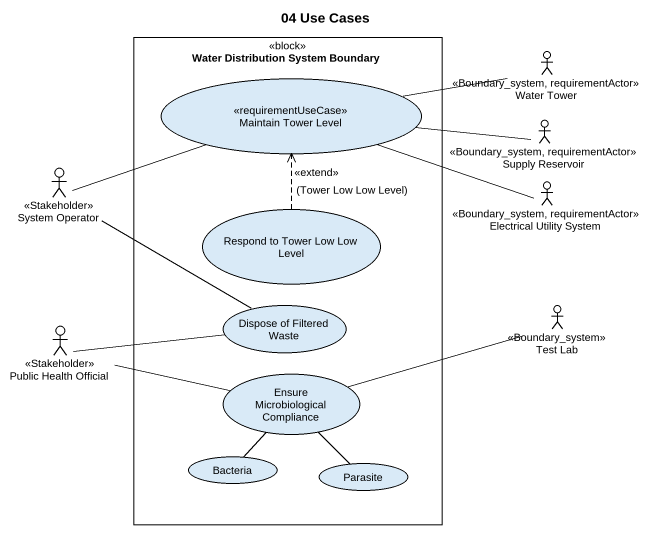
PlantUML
@startuml
title 04 Use Cases
rectangle "Water Distribution System Boundary" as Water_Distribution_System <<block>> {
  usecase "Maintain Tower Level" as Maintain_Tower_Level <<requirementUseCase>>
  usecase "Respond to Tower Low Low Level" as Respond_to_Tower_Low_Low
  usecase "Dispose of Filtered Waste" as Dispose_of_Filtered_Waste
  usecase "Ensure Microbiological Compliance" as Ensure_Microbiological
  usecase Bacteria
  usecase Parasite
}
actor "Water Tower" as Water_Tower <<Boundary_system, requirementActor>>
actor "Supply Reservoir" as Supply_Reservoir <<Boundary_system, requirementActor>>
actor "System Operator" as System_Operator <<Stakeholder>>
actor "Electrical Utility System" as Electrical_Utility_System <<Boundary_system, requirementActor>>
actor "Public Health Official" as Public_Health_Official <<Stakeholder>>
actor "Test Lab" as Test_Lab <<Boundary_system>>
Water_Tower -left- Maintain_Tower_Level
Supply_Reservoir -left- Maintain_Tower_Level
System_Operator -right- Maintain_Tower_Level
System_Operator -right- Dispose_of_Filtered_Waste
Electrical_Utility_System -left- Maintain_Tower_Level
Respond_to_Tower_Low_Low .up.> Maintain_Tower_Level : <<extend>>\n(Tower Low Low Level)
Public_Health_Official -right- Dispose_of_Filtered_Waste
Public_Health_Official -right- Ensure_Microbiological
Test_Lab -left- Ensure_Microbiological
Ensure_Microbiological -- Bacteria
Ensure_Microbiological -- Parasite
@enduml
